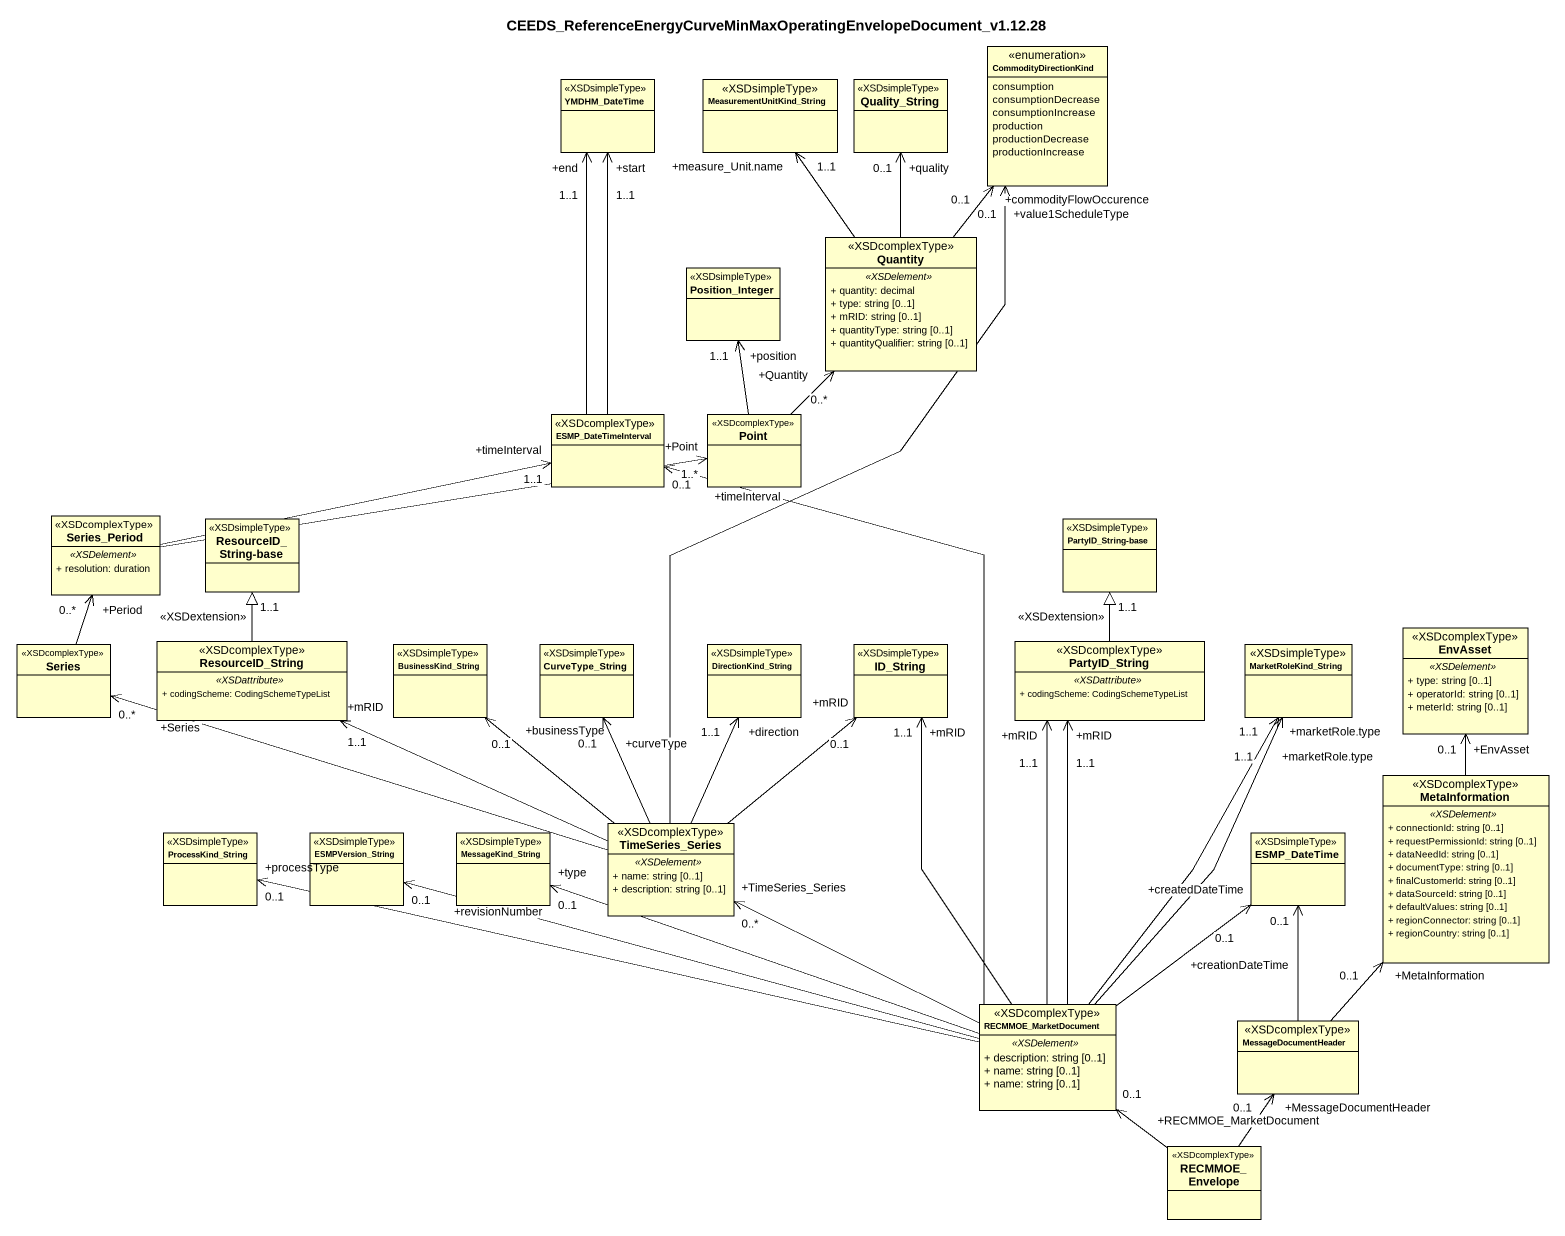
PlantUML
@startuml
title CEEDS_ReferenceEnergyCurveMinMaxOperatingEnvelopeDocument_v1.12.28
hide circle
hide empty members
skinparam classAttributeIconSize 0
class YMDHM_DateTime <<XSDsimpleType>>
class MeasurementUnitKind_String <<XSDsimpleType>>
class Quality_String <<XSDsimpleType>>
enum CommodityDirectionKind {
  consumption
  consumptionDecrease
  consumptionIncrease
  production
  productionDecrease
  productionIncrease
}
class Position_Integer <<XSDsimpleType>>
class Quantity <<XSDcomplexType>> {
  .. <<XSDelement>> ..
  + quantity: decimal
  + type: string [0..1]
  + mRID: string [0..1]
  + quantityType: string [0..1]
  + quantityQualifier: string [0..1]
}
class ESMP_DateTimeInterval <<XSDcomplexType>>
class Point <<XSDcomplexType>>
class Series_Period <<XSDcomplexType>> {
  .. <<XSDelement>> ..
  + resolution: duration
}
class "ResourceID_String-base" as ResourceID_String_base <<XSDsimpleType>>
class "PartyID_String-base" as PartyID_String_base <<XSDsimpleType>>
class Series <<XSDcomplexType>>
class ResourceID_String <<XSDcomplexType>> {
  .. <<XSDattribute>> ..
  + codingScheme: CodingSchemeTypeList
}
class BusinessKind_String <<XSDsimpleType>>
class CurveType_String <<XSDsimpleType>>
class DirectionKind_String <<XSDsimpleType>>
class ID_String <<XSDsimpleType>>
class PartyID_String <<XSDcomplexType>> {
  .. <<XSDattribute>> ..
  + codingScheme: CodingSchemeTypeList
}
class MarketRoleKind_String <<XSDsimpleType>>
class EnvAsset <<XSDcomplexType>> {
  .. <<XSDelement>> ..
  + type: string [0..1]
  + operatorId: string [0..1]
  + meterId: string [0..1]
}
class MetaInformation <<XSDcomplexType>> {
  .. <<XSDelement>> ..
  + connectionId: string [0..1]
  + requestPermissionId: string [0..1]
  + dataNeedId: string [0..1]
  + documentType: string [0..1]
  + finalCustomerId: string [0..1]
  + dataSourceId: string [0..1]
  + defaultValues: string [0..1]
  + regionConnector: string [0..1]
  + regionCountry: string [0..1]
}
class ProcessKind_String <<XSDsimpleType>>
class ESMPVersion_String <<XSDsimpleType>>
class MessageKind_String <<XSDsimpleType>>
class TimeSeries_Series <<XSDcomplexType>> {
  .. <<XSDelement>> ..
  + name: string [0..1]
  + description: string [0..1]
}
class ESMP_DateTime <<XSDsimpleType>>
class RECMMOE_MarketDocument <<XSDcomplexType>> {
  .. <<XSDelement>> ..
  + description: string [0..1]
  + name: string [0..1]
  + name: string [0..1]
}
class MessageDocumentHeader <<XSDcomplexType>>
class RECMMOE_Envelope <<XSDcomplexType>>
Quantity -up-> "+measure_Unit.name\n1..1" MeasurementUnitKind_String
Quantity -up-> "+quality\n0..1" Quality_String
Quantity -up-> "+commodityFlowOccurence\n0..1" CommodityDirectionKind
ESMP_DateTimeInterval -up-> "+start\n1..1" YMDHM_DateTime
ESMP_DateTimeInterval -up-> "+end\n1..1" YMDHM_DateTime
Point -up-> "+position\n1..1" Position_Integer
Point -up-> "+Quantity\n0..*" Quantity
Series_Period -right-> "+timeInterval\n1..1" ESMP_DateTimeInterval
Series_Period -right-> "+Point\n1..*" Point
Series -up-> "+Period\n0..*" Series_Period
ResourceID_String -up-|> "1..1" ResourceID_String_base : <<XSDextension>>
PartyID_String -up-|> "1..1" PartyID_String_base : <<XSDextension>>
MetaInformation -up-> "+EnvAsset\n0..1" EnvAsset
TimeSeries_Series -up-> "+value1ScheduleType\n0..1" CommodityDirectionKind
TimeSeries_Series -left-> "+Series\n0..*" Series
TimeSeries_Series -left-> "+mRID\n1..1" ResourceID_String
TimeSeries_Series -up-> "+businessType\n0..1" BusinessKind_String
TimeSeries_Series -up-> "+curveType\n0..1" CurveType_String
TimeSeries_Series -up-> "+direction\n1..1" DirectionKind_String
TimeSeries_Series -up-> "+mRID\n0..1" ID_String
RECMMOE_MarketDocument -up-> "+timeInterval\n0..1" ESMP_DateTimeInterval
RECMMOE_MarketDocument -up-> "+mRID\n1..1" ID_String
RECMMOE_MarketDocument -up-> "+mRID\n1..1" PartyID_String
RECMMOE_MarketDocument -up-> "+mRID\n1..1" PartyID_String
RECMMOE_MarketDocument -up-> "+marketRole.type\n1..1" MarketRoleKind_String
RECMMOE_MarketDocument -up-> "+marketRole.type\n1..1" MarketRoleKind_String
RECMMOE_MarketDocument -left-> "+processType\n0..1" ProcessKind_String
RECMMOE_MarketDocument -left-> "+revisionNumber\n0..1" ESMPVersion_String
RECMMOE_MarketDocument -left-> "+type\n0..1" MessageKind_String
RECMMOE_MarketDocument -left-> "+TimeSeries_Series\n0..*" TimeSeries_Series
RECMMOE_MarketDocument -up-> "+createdDateTime\n0..1" ESMP_DateTime
MessageDocumentHeader -up-> "+MetaInformation\n0..1" MetaInformation
MessageDocumentHeader -up-> "+creationDateTime\n0..1" ESMP_DateTime
RECMMOE_Envelope -up-> "+RECMMOE_MarketDocument\n0..1" RECMMOE_MarketDocument
RECMMOE_Envelope -up-> "+MessageDocumentHeader\n0..1" MessageDocumentHeader
@enduml
